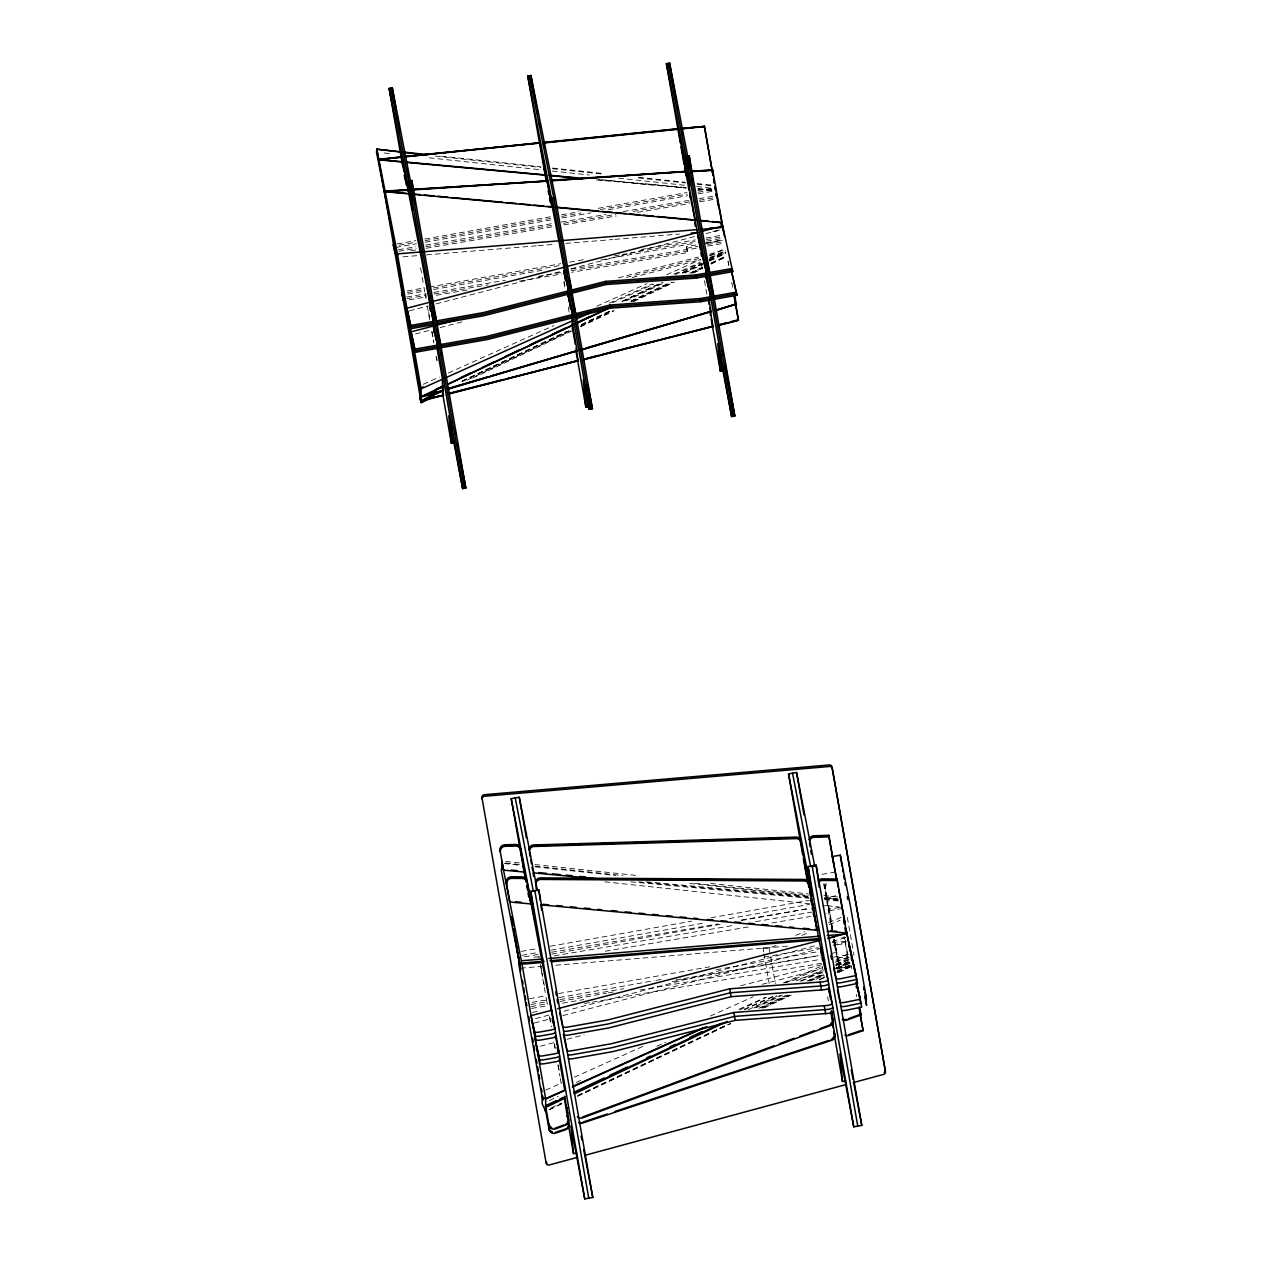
<?xml version="1.0" encoding="UTF-8"?>
<svg xmlns="http://www.w3.org/2000/svg" width="1262" height="1262" viewBox="0 0 1262 1262"><rect width="100%" height="100%" fill="white"/><g stroke="black" fill="none" stroke-linecap="round" stroke-linejoin="round"><path stroke-width="0.75" stroke-dasharray="5 3.75" d="M626.126 300.892L665.248 282.278M684.824 272.971L702.603 264.499M709.717 261.108L725.729 253.504M467.224 380.099L570.598 330.928M580.536 326.195L613.285 310.61M632.846 301.303L672.599 282.388M692.081 273.128L702.697 268.065M711.105 264.058L725.334 257.29M472.556 378.206L571.702 331.038M580.552 326.826L614.184 310.815M633.666 301.555L674.381 282.183M693.863 272.907L702.713 268.696M549.349 1100.527L558.246 1096.299M739.674 1009.979L766.349 997.28M800.14 981.205L823.266 970.21M835.712 964.278L848.174 958.363L848.143 954.056L835.618 959.688M758.809 1008.306L785.485 995.608M819.29 979.533L824.622 976.993M837.069 971.062L849.531 965.146M548.97 1109.755L563.499 1102.83M577.428 1096.205L730.398 1023.435M762.406 1008.196L789.397 995.355M837.116 972.655L851.645 965.73M622.071 301.224L661.209 282.688M682.553 272.576L702.114 263.316M709.228 259.94L725.24 252.353M622.134 301.523L663.055 282.152M682.616 272.892L702.177 263.616M709.291 260.24L725.303 252.668M623.996 300.987L663.118 282.451M682.679 273.191L702.256 263.916M709.37 260.556L725.382 252.968M462.018 381.029L566.969 331.322M581.198 324.586L609.656 311.099M631 301.003L670.122 282.467M689.699 273.191L702.145 267.292M711.042 263.08L725.271 256.344M462.081 381.329L568.815 330.786M581.261 324.886L611.502 310.562M631.063 301.303L670.201 282.767M691.544 272.655L702.208 267.607M711.105 263.395L725.334 256.659M462.16 381.645L568.878 331.101M581.325 325.202L611.565 310.878M631.126 301.602L672.047 282.231M691.608 272.971L702.287 267.907M711.169 263.695L725.398 256.959M748.271 1009.742L778.512 995.418M808.753 981.095L822.982 974.359L806.875 981.552M835.428 968.459L847.89 962.559M753.793 1007.975L780.468 995.339M810.709 981.016L823.155 975.116M837.384 968.38L849.831 962.48M755.733 1007.896L782.408 995.261M816.214 979.265L823.329 975.889M837.558 969.153L850.004 963.253M760.765 1007.833L787.441 995.197M819.448 980.022L824.796 977.498M837.242 971.598L851.471 964.862L851.818 966.392L837.589 973.144M551.037 1108.004L561.716 1102.956M577.728 1095.369L725.35 1025.438M762.705 1007.754L789.381 995.119M837.416 972.371L851.645 965.635M549.427 1109.613L563.657 1102.878M577.901 1096.142L730.856 1023.687M764.662 1007.675L791.337 995.04M423.275 384.295L439.381 377.038M448.325 373.016L553.908 325.517M596.847 306.193L646.964 283.65M666.636 274.8L700.647 259.499M709.591 255.476L723.899 249.04M609.42 303.164L652.359 283.84M673.829 274.185L700.678 262.102M709.623 258.079L725.729 250.838M612.559 302.706L653.716 284.187M675.186 274.532L700.236 263.253M709.181 259.231L725.287 251.99M545.72 1090.116L561.827 1082.875M574.352 1077.227L644.141 1045.835M710.348 1016.052L753.304 996.728M783.718 983.035L821.294 966.14M576.245 1082.496L581.608 1080.083M656.761 1046.277L665.705 1042.238M739.075 1009.237L765.924 997.169M801.701 981.063L823.171 971.409M835.696 965.761L848.222 960.13L844.073 936.467M744.249 1009.316L774.663 995.623M806.875 981.126L822.982 973.885M835.507 968.254L848.032 962.622M744.249 1009.742L776.461 995.245M835.507 968.68L849.831 962.243M786.494 982.42L822.777 967.497M835.46 962.259L848.159 957.038L844.53 936.325M796.243 980.921L821.641 970.478M836.154 964.499L848.853 959.278M763.636 951.895L762.989 948.172L766.618 946.737M795.738 935.331L804.825 931.766M828.487 922.49L841.218 917.49M762.989 948.172L769.11 948.156L778.212 944.591M801.859 935.316L809.147 932.476M829.15 924.62L840.066 920.345M409.393 310.846L428.417 305.893M436.021 303.905L561.543 271.22M571.055 268.743L694.684 236.53M706.089 233.565L719.403 230.094M618.396 277.845L698.28 257.038M709.686 254.072L724.909 250.097M626.283 277.435L700.457 258.126M709.97 255.65L725.177 251.674M415.45 334.02L430.657 330.045M440.17 327.568L462.996 321.621M632.262 277.53L700.725 259.704M710.238 257.227L725.461 253.252M535.545 1018.592L548.86 1015.121M564.082 1011.162L817.035 945.27M832.242 941.31L845.556 937.84M534.331 1023.04L551.462 1018.576M562.868 1015.61L819.622 948.724M832.936 945.254L846.25 941.783M740.605 985.796L822.382 964.499M835.696 961.029L849.01 957.558M762.216 984.297L821.183 968.932M836.39 964.973L847.812 961.991M540.388 1046.198L553.702 1042.727M567.017 1039.257L584.132 1034.808M783.828 982.782L823.77 972.387M837.085 968.916L850.399 965.446M397.041 243.96L415.797 240.632M424.805 239.039L550.437 216.764M561.385 214.824L578.785 211.748M598.109 208.325L687.017 192.565M697.791 190.657L712.793 188.006M399.202 245.191L416.066 242.209M425.089 240.616L550.721 218.342M561.669 216.401L580.993 212.978M600.318 209.555L687.301 194.143M698.075 192.234L713.062 189.584M395.732 247.447L416.35 243.787M425.357 242.194L552.93 219.588M561.937 217.979L590.932 212.852M608.331 209.76L687.585 195.72M698.343 193.812L713.345 191.161M407.232 290.938L424.095 287.957M429.238 287.042L560.675 263.742M569.683 262.149L583.218 259.751M641.206 249.482L695.33 239.89M706.089 237.982L721.091 235.331M407.5 292.516L424.379 289.534M433.387 287.925L560.959 265.32M614.42 255.855L620.226 254.829M622.15 254.482L627.955 253.457M629.88 253.11L695.599 241.468M706.373 239.559L723.252 236.562M407.784 294.093L424.647 291.112M433.655 289.503L541.903 270.336M601.169 259.83L695.883 243.045M706.657 241.137L721.643 238.471M696.372 248.141L686.954 249.813L686.402 246.658L697.697 244.654M707.13 242.982L722.195 240.301M686.67 248.235L697.981 246.232M707.398 244.56L724.356 241.547M707.682 246.137L724.64 243.124M821.988 874.345L834.04 872.216M521.222 951.39L532.674 949.371A4.89 0.946 -10 0 1 536.492 949.04M550.358 946.232L691.639 921.197M710.995 917.774L805.834 900.958A4.89 0.946 -10 0 1 809.305 900.626M824.133 883.936L827.131 897.345L839.183 895.215M521.916 955.334L533.369 953.315A4.89 0.946 -10 0 1 537.975 953.094M551.037 950.176L705.884 922.743M729.105 918.626L806.528 904.901A4.89 0.946 -10 0 1 809.21 904.586M551.731 954.119L720.129 924.289M741.409 920.503L807.223 908.845A4.89 0.946 -10 0 1 809.463 908.561M822.493 906.148L828.109 905.154L829.891 913.104L826.026 913.767M529.535 998.715L540.972 996.68A4.89 0.946 -10 0 1 545.768 996.538M558.656 993.557L709.623 966.802M763.825 957.195L814.148 948.283A4.89 0.946 -10 0 1 818.754 948.077M833.425 939.575L834.434 945.333L844.767 943.503M532.122 1002.328L541.666 1000.624A4.89 0.946 -10 0 1 545.799 1000.34M559.35 997.501L654.189 980.7M656.114 980.353L661.935 979.328M716.122 969.721L814.826 952.226A4.89 0.946 -10 0 1 818.659 951.911M530.908 1006.603L542.36 1004.568A4.89 0.946 -10 0 1 547.392 1004.647M560.044 1001.444L606.486 993.21M608.426 992.863L614.231 991.837M672.299 981.552L815.52 956.17A4.89 0.946 -10 0 1 818.612 955.839M830.79 953.473L836.422 952.463M834.434 945.333L839.577 968.333L851.629 966.187M398.461 249.702L415.908 246.753M425.609 245.096L551.652 223.705M561.338 222.049L605.934 214.477M623.396 211.527L689.32 200.327M699.022 198.686L714.529 196.052M398.745 251.28L416.192 248.33M425.878 246.674L551.92 225.283M563.562 223.311L615.919 214.414M633.366 211.448L689.588 201.904M699.29 200.264L714.797 197.629M410.655 250.886L416.46 249.892M426.162 248.251L554.144 226.529M563.83 224.873L616.187 215.991M637.515 212.363L689.872 203.482M699.574 201.841L715.081 199.207M705.9 242.777L722.353 239.985M704.086 243.724L722.369 240.616M406.758 297.027L426.083 293.746M433.812 292.437L505.336 280.29M571.055 269.137L687.017 249.45L687.585 252.605L571.607 272.292M407.027 298.605L426.351 295.324M434.096 294.014L488.205 284.833M538.464 276.299L561.669 272.355M571.323 270.715L687.301 251.028M409.235 299.851L426.635 296.901M436.305 295.261L469.164 289.692M519.408 281.158L525.213 280.164M527.153 279.833L561.937 273.933M524.503 956.833L538.054 954.529M551.62 952.226L718.141 923.958M741.378 920.014L809.147 908.514M554.239 955.855L734.326 925.267M755.622 921.654L811.766 912.126M832.573 929.684L829.213 909.161L841.265 907.11M829.244 910.754L839.593 908.987M605.271 951.248L750.496 926.592M771.808 922.979L810.535 916.401M530.876 1004.489L546.367 1001.854M559.918 999.551L623.822 988.698M676.101 979.833L681.906 978.839M683.846 978.507L819.385 955.508M531.57 1008.433L547.061 1005.798M562.552 1003.164L583.849 999.551M639.992 990.023L820.079 959.451M833.63 957.148L847.843 954.735M834.561 941.042L837.558 958.079L847.89 956.312M532.248 1012.376L538.069 1011.383M584.543 1003.495L590.348 1002.517M592.288 1002.186L822.698 963.064M403.02 256.817L418.7 255.523M426.54 254.877L459.873 252.132M461.829 251.974L536.334 245.838M538.29 245.664L552.015 244.544M565.739 243.408L612.796 239.528M614.752 239.37L679.445 234.038M712.778 231.293L720.618 230.646M841.58 937.824L845.493 937.508M520.465 968.159L542.029 966.376M555.753 965.241L789.05 946.011M832.179 942.462L845.903 941.326L845.161 937.508M602.021 179.803L686.228 187.549M697.981 188.637L713.645 190.073M598.188 179.756L686.291 187.864M698.044 188.937L713.708 190.388M596.295 179.882L686.37 188.164M698.107 189.253L713.787 190.688M646.176 881.775L808.69 896.73M824.354 898.181L838.063 899.443L824.417 897.897M638.509 881.822L808.863 897.503M824.528 898.938L838.236 900.2M630.842 881.87L809.037 898.276M824.701 899.711L838.41 900.973M441.274 156.125L540.862 166.805M552.582 168.067L603.362 173.525M638.509 177.295L685.376 182.327M697.097 183.574L712.714 185.262M435.437 156.125L540.893 167.436M552.598 168.698L603.378 174.156M638.525 177.926L685.392 182.958M697.113 184.22L712.73 185.893M384.295 153.002L392.103 153.838M429.206 157.813L540.515 169.771M552.235 171.033L589.338 175.008M618.632 178.147L686.97 185.498M696.734 186.539L712.367 188.212M505.62 861.41L521.238 863.098M534.914 864.565L636.458 875.465M710.664 883.432L808.295 893.906M823.912 895.578L837.589 897.045M505.652 863.003L521.285 864.675M534.946 866.142L622.829 875.576M695.078 883.337L808.343 895.484M825.916 897.377L837.637 898.639M504.153 863.523L519.786 865.196M535.403 866.884L615.462 875.481M689.667 883.432L808.8 896.225M604.829 881.822L809.873 903.829M827.446 905.722L839.151 906.984M547.156 1002.738L547.392 1004.3M686.402 246.658L687.585 252.605M826.736 897.266L829.197 909.161M835.034 944.575L836.816 952.542M835.728 948.519L838.189 960.429M425.31 294.062L425.972 297.027M538.921 956.028L539.189 957.495M856.251 994.33L856.646 996.57M847.354 917.49L853.964 955.16M728.111 261.486L728.837 265.572M731.755 282.278L733.08 289.85M728.048 261.171L728.71 264.957M851.203 965.872L851.676 968.569M827.131 897.345L832.857 929.984M834.529 939.449L839.577 968.333M832.399 930.047L825.001 887.833A6.121 6.01 -12.6 0 1 826.026 883.353M834.103 939.259L837.794 960.35A6.121 6.01 -12.6 0 0 849.137 962.228M823.676 883.936L831.753 929.984M701.42 263.301L702.776 271.014M704.464 280.653L706.846 294.156M822.256 966.156L824.275 977.703M827.651 996.917L828.314 1000.766M769.11 948.156L775.325 983.54M763.967 953.756L769.189 983.555M564.114 281.489L564.792 285.322M563.893 282.104L564.919 287.894M568.294 307.139L569.304 312.929M428.67 312.44L430.026 320.138M432.046 331.685L433.749 341.308M436.447 356.72L437.125 360.569M420.562 267.796L421.918 275.51M422.249 277.435L423.606 285.165M423.937 287.089L425.972 298.652M427.329 306.382L429.695 319.87M431.73 331.449L433.765 343.027M436.131 356.531L436.81 360.38M540.83 965.903L541.777 971.283M542.092 973.081L542.723 976.662M543.67 982.041L544.285 985.622M549.853 1017.314L551.526 1026.889M554.554 1044.131L555.233 1047.965M558.261 1065.207L559.271 1070.965M540.31 964.547L540.988 968.396M541.319 970.336L545.72 995.402M546.067 997.327L547.408 1005.057M549.443 1016.62L550.469 1022.409M554.192 1043.627L555.201 1049.416M557.899 1064.844L559.934 1076.423M560.281 1078.347L561.622 1086.061M837.511 956.486L837.558 958.079M820.142 955.965A4.89 0.946 -10 0 1 820.316 956.012M534.063 957.259A4.89 0.946 -10 0 1 539.079 957.322M825.348 889.379A6.121 6.01 -12.6 0 1 828.061 883.274M848.632 960.934A6.121 6.01 -12.6 0 1 837.447 958.82"/><path stroke-width="1.5" d="M400.275 151.724L376.833 149.2L376.486 152.166L396.773 255.397M397.136 257.306L397.498 254.34L376.833 149.2L423.716 154.863M520.906 964.452L521.348 960.761L502.213 863.318L501.329 870.717L520.465 968.159M722.574 230.489L722.937 227.523L716.169 193.118M842.069 866.316L840.303 855.147L832.257 856.582L836.848 879.882M557.315 1043.027L557.157 1044.21M825.222 968.159L824.827 967.386M829.371 991.822L828.929 990.749M553.34 1019.27L553.45 1022.961M430.074 397.782L421.208 402.641L433.592 396.741M435.311 389.674L444.208 385.462M460.204 377.89L470.884 372.826M481.563 367.778L494.01 361.878M504.674 356.815L518.903 350.079M529.583 345.031L542.029 339.131M552.709 334.083L565.155 328.183M577.602 322.283L590.064 316.383M600.728 311.335L606.06 308.796M444.271 385.778L421.145 396.725L441.369 390.794M447.836 384.09L606.139 309.111M444.334 386.077L421.224 397.025L443.277 390.557L442.489 386.046M447.9 384.389L611.534 306.887M426.446 397.877L438.892 391.977M440.738 391.441L421.177 400.717L443.388 395.069M442.583 390.904L421.24 401.016L443.451 395.369L442.52 390.037M564.603 1096.173L568.752 1119.788A4.89 4.811 -12.6 0 1 565.628 1125.136L555.517 1128.906A4.89 4.811 -12.6 0 1 549.002 1125.262L545.5 1105.78L556.179 1100.716M559.729 1099.044L563.294 1097.356M573.958 1092.293L604.198 1077.985M609.546 1075.445L627.324 1067.021M646.885 1057.761L650.451 1056.073M670.012 1046.813L675.344 1044.273M689.588 1037.538L702.035 1031.638M545.673 1106.537L565.25 1097.277M574.131 1093.066L721.769 1023.135M565.408 1098.05L545.847 1107.31L545.5 1105.78M574.305 1093.838L727.275 1021.384M697.444 229.621L396.142 253.993L419.741 388.491L423.322 386.882M419.741 388.491L421.098 388.854L573.185 320.422M576.766 318.813L591.089 312.361M544.127 961.187L518.635 963.285L542.234 1097.798L545.626 1098.666L565.297 1089.816M572.459 1086.598L703.092 1027.82M565.313 1090.242L545.626 1099.092L545.705 1111.286L542.234 1103.919L542.171 1095.211M572.459 1087.024L706.673 1026.637M824.67 959.846L823.613 960.603L824.102 963.174M773.953 1045.788L582.997 1116.886A4.89 4.811 -12.6 0 1 582.318 1117.17M779.474 1043.737L794.161 1038.263M799.666 1036.212L814.353 1030.754M819.858 1028.704L829.039 1025.28M563.767 1124.994L555.359 1128.149A4.89 4.811 -12.6 0 1 554.665 1128.338M848.648 1018.655L860.826 1014.112M859.674 1007.376L860.984 1014.869L847.07 1020.075A4.89 4.811 -12.6 0 1 842.275 1019.317M555.248 1132.393L565.423 1129.001A4.89 4.811 -12.6 0 0 568.705 1123.606M848.742 1034.651L861.157 1030.518M858.949 1007.234L863.098 1030.691L848.916 1035.408A4.89 4.811 -12.6 0 1 844.862 1034.998M583.17 1122.028L607.353 1113.999M614.799 1111.522L828.771 1040.456M421.082 396.41L435.784 392.103M448.152 388.475L487.4 376.959M491.139 375.871L577.081 350.662L448.294 389.09M585.836 348.091L711.011 311.367L580.362 350.347M717.841 309.379L736.219 303.984L716.138 310.531M448.231 388.775L577.144 350.962M580.299 350.047L711.074 311.682M716.075 310.215L736.282 304.284M577.649 1157.286L549.144 1165.015A2.445 2.398 -12.6 0 1 546.146 1163.122L481.942 797.552A2.445 2.398 -12.6 0 1 484.103 794.729L829.292 764.946A2.445 2.398 -12.6 0 1 831.958 766.902L885.135 1070.081A2.445 2.398 -12.6 0 1 885.167 1070.712M585.252 1155.235L845.635 1084.673M853.238 1082.607L883.652 1074.372A2.445 2.398 -12.6 0 0 885.482 1071.612L832.289 768.432A2.445 2.398 -12.6 0 0 829.639 766.476L484.45 796.259A2.445 2.398 -12.6 0 0 482.289 799.083M562.899 267.56L406.932 308.196L411.065 327.016L433.56 323.025M566.701 266.566L697.933 232.382M701.735 231.403L722.653 225.945L732.717 271.645L710.222 275.637M456.734 319.964L411.096 331.843L415.23 350.678L437.725 346.687M551.967 1010.199L531.05 1015.642L534.709 1031.969A4.89 0.946 -10 0 0 539.726 1032.032L550.169 1030.186A4.89 0.946 -10 0 0 554.791 1028.42L526.759 880.876A4.89 4.811 -12.6 0 0 522.011 876.916L511.236 876.853A4.89 4.811 -12.6 0 0 506.33 882.517L509.832 901.999L531.365 903.986M557.678 1008.701L820.142 940.332M827.746 938.36L846.77 933.407L856.172 975.526L841.013 978.649A4.89 0.946 -10 0 1 835.98 978.586L833.614 968.001M550.5 180.277L686.449 171.364L697.365 232.397L706.452 273.049L696.009 274.895L605.571 281.363L571.607 290.039L569.02 278.46M568.72 292.421L483.378 314.206L436.778 322.457M571.875 291.601L605.855 282.94L696.293 276.473L706.736 274.627M568.988 293.999L483.661 315.784L437.062 324.034M572.159 293.178L606.123 284.518L696.561 278.05L707.004 276.204M706.61 279.533L706.057 276.378L710.601 296.712L700.158 298.558L609.735 305.025L575.756 313.686L573.532 303.779M572.869 316.084L487.526 337.869L440.927 346.119M576.024 315.263L610.003 306.603L700.442 300.135L710.885 298.289M573.137 317.661L487.81 339.431L441.211 347.697M576.308 316.841L610.287 308.18L700.71 301.713L711.153 299.867M536.476 888.59L535.861 885.088A4.89 4.811 -12.6 0 1 541.382 879.456L803.768 880.971A4.89 4.811 -12.6 0 1 809.194 884.883L819.07 940.285L827.951 980.006A4.89 0.946 -10 0 1 823.297 981.789L729.688 988.809L607.211 1020.075L567.853 1027.047A4.89 0.946 -10 0 1 562.82 1026.984L560.896 1018.339M829.339 987.894A4.89 0.946 -10 0 1 824.685 989.676L731.077 996.696L608.6 1027.962L569.241 1034.935A4.89 0.946 -10 0 1 564.209 1034.872M828.55 987.799L832.1 1003.669A4.89 0.946 -10 0 1 827.462 1005.451L733.837 1012.471L611.36 1043.737L572.001 1050.71A4.89 0.946 -10 0 1 566.969 1050.647L563.325 1034.335M833.488 1011.556A4.89 0.946 -10 0 1 828.834 1013.323L735.225 1020.359L612.748 1051.625L573.39 1058.597A4.89 0.946 -10 0 1 568.436 1058.66M421.114 400.401L434.065 397.12M437.756 396.173L443.451 395.369M448.389 393.476L503.727 379.405M507.545 378.442L578.138 360.506L448.531 394.091M587.035 358.25L598.472 355.332M602.289 354.37L657.612 340.298M661.43 339.336L672.883 336.433M676.7 335.455L712.951 326.243L583.344 359.828M719.829 324.492L727.227 322.615M730.919 321.684L738.333 319.791L734.011 295.213M448.467 393.776L578.201 360.806M583.281 359.512L713.014 326.558M718.046 325.28L738.396 320.106M718.11 325.58L738.459 320.406L733.821 293.936M402.625 165.574L389.09 88.419L392.308 87.851L410.434 181.255M546.336 181.965L527.753 76.035L530.955 75.468L555.532 198.386L592.43 408.73L589.212 409.314L583.296 379.704L585.868 407.295L589.07 406.727L588.392 399.36M680.328 143.016L666.399 63.668L669.617 63.1L687.743 156.52M389.09 88.419L412.769 210.423L408.667 181.065L411.869 180.498L465.836 488.078L462.618 488.646L448.783 415.734L451.354 443.325L454.572 442.757M666.399 63.668L690.077 185.688L685.976 156.314L689.194 155.747L734.847 416.018L731.629 416.586L717.794 343.674L720.365 371.265L723.583 370.697L723.236 367.005M527.753 76.035L551.415 198.055L554.633 197.487M551.415 198.055L552.314 198.954L555.532 198.386M709.938 274.059L732.433 270.068M407.5 311.351L411.349 328.593L433.844 324.602M714.103 297.706L736.598 293.73L731.219 269.674M411.649 334.998L415.498 352.256L437.993 348.265M714.371 299.283L736.866 295.308L736.314 292.153L713.819 296.144L711.342 285.054M525.087 877.753L511.205 798.657L519.25 797.237L537.375 890.656M802.679 854.658L788.529 773.922L796.559 772.486L814.684 865.906M511.205 798.657L534.883 920.676L530.781 891.303L538.811 889.884L592.777 1197.48L584.748 1198.9L570.897 1125.988L573.469 1153.578L576.687 1152.995M788.529 773.922L812.192 895.925L808.09 866.568L816.135 865.148L861.788 1125.404L853.759 1126.84L839.908 1053.912L842.48 1081.502L845.698 1080.935M378.805 159.249L401.584 156.914L378.931 159.864L402.436 162.025M539.931 142.78L404.85 156.583L539.931 142.78L551.778 206.511M543.196 142.448L678.278 128.629L689.052 190.625M681.527 128.298L704.464 126.579L681.669 128.913M401.663 157.229L378.868 159.564L402.373 161.725M404.913 156.898L540.01 143.079M543.259 142.748L678.341 128.929M681.606 128.598L704.385 126.279L713.077 175.749M678.42 129.245L543.323 143.048L543.954 146.597M709.812 228.138L713.74 227.823M701.372 229.305L720.965 227.681M691.213 233.076L697.097 232.587M521.348 960.761L542.912 958.978M548.796 958.489L819.338 936.199M827.178 935.552L846.786 933.927L845.666 928.201M550.011 960.713L820.552 938.407M828.393 937.761L834.277 937.272M518.635 963.285L522.026 964.168L543.591 962.385M551.431 961.739L820.016 939.606M385.068 191.114L407.989 189.6L420.293 252.621L433.292 321.447L410.797 325.438L411.349 328.593M413.21 189.268L547.361 181.097L413.352 189.884M691.639 171.033L712.793 170.26L691.765 171.648M408.068 189.915L385.131 191.414L406.664 193.401M413.273 189.568L547.282 180.797M550.563 180.576L686.512 171.679M691.702 171.332L712.73 169.96M408.131 190.215L385.194 191.729L408.699 193.891M550.626 180.892L686.449 171.364M809.541 840.902A4.89 4.811 -12.6 0 1 814.164 837.29L829.087 836.864L828.74 835.334L813.816 835.759A4.89 4.811 -12.6 0 0 809.084 839.893M818.47 882.58A4.89 4.811 -12.6 0 1 822.587 880.45L837.432 880.545L837.085 879.015L822.24 878.92A4.89 4.811 -12.6 0 0 818.454 880.624M837.258 879.788L822.414 879.677A4.89 4.811 -12.6 0 0 818.628 881.397M406.285 162.088L545.31 174.882M549.222 175.244L576.639 177.768M406.348 162.388L545.373 175.181M549.301 175.544L582.587 178.62M412.548 193.938L420.372 194.663M424.284 195.026L434.081 195.925M437.993 196.288L447.789 197.188M451.701 197.55L502.623 202.235M506.535 202.598L516.332 203.497M520.244 203.86L530.024 204.76M533.952 205.122L543.733 206.021M547.661 206.384L551.573 206.731M555.485 207.094L598.567 211.07M602.479 211.432L612.275 212.331M616.187 212.694L625.984 213.594M629.896 213.956L639.692 214.855M643.604 215.218L653.4 216.117M657.313 216.48L694.51 219.904M700.394 220.44L708.219 221.165M712.131 221.528L721.927 222.427M412.611 194.253L551.636 207.047M555.548 207.41L696.545 220.393M700.457 220.74L721.99 222.727L712.651 169.66M511.236 870.102L517.105 870.638M538.653 872.626L546.478 873.351M552.346 873.888L560.186 874.613M566.054 875.15L571.938 875.686M579.763 876.412L585.647 876.948M503.222 868.619L503.57 870.149L525.102 872.137M599.513 878.983L532.943 872.847L533.763 876.522M515.527 901.778L521.411 902.314M542.944 904.302L548.828 904.838M556.652 905.564L562.521 906.1M570.361 906.826L576.229 907.362M584.069 908.088L589.938 908.624M597.778 909.35L601.69 909.713M611.486 910.612L617.355 911.148M625.195 911.874L631.063 912.41M638.887 913.136L644.772 913.672M652.596 914.398L658.48 914.934M666.304 915.66L672.189 916.196M680.013 916.922L685.897 917.458M693.721 918.184L697.634 918.547M707.43 919.446L713.298 919.982M721.138 920.708L727.007 921.244M734.847 921.97L740.715 922.506M748.555 923.232L754.424 923.768M762.264 924.494L768.132 925.03M775.956 925.756L781.841 926.292M789.665 927.018L793.593 927.381M803.373 928.28L809.257 928.816M815.126 929.353L819.038 929.715M830.79 930.804L836.659 931.34M541.161 904.886L819.212 930.488M827.052 931.214L846.628 933.012L837.085 879.015M404.171 152.134L427.613 154.658M812.523 908.198L812.412 909.176M863.839 987.231L864.47 989.834M421.098 388.854L419.694 385.904L419.804 399.06L421.192 402.01L421.098 388.854L397.498 254.34M840.303 855.147L850.572 906.936L866.442 998.841L865.022 992.5M716.027 194.08L716.737 197.298M731.487 271.251L736.866 295.308M705.947 255.855L709.67 272.482L732.165 268.49L732.717 271.645M709.686 277.656L710.522 281.363M704.937 266.96L697.918 235.552L699.416 244.102M706.341 277.955L708.818 289.045M846.281 931.482L846.628 933.012M848.742 943.077L856.866 979.47L841.707 982.593A4.89 0.946 -10 0 1 836.722 982.609M849.01 945.112L857.561 983.413L842.401 986.537A4.89 0.946 -10 0 1 837.369 986.474M856.157 982.167L861.709 1007.076L846.55 1010.199A4.89 0.946 -10 0 1 841.565 1010.215M860.652 1013.339L860.984 1014.869M863.098 1030.691L860.1 1014.033M830.822 955.492L831.642 959.183M837.369 989.897L840.129 1002.249A4.89 0.946 -10 0 0 845.161 1002.312L860.305 999.236L856.472 981.931L861.015 1003.132L845.856 1006.256A4.89 0.946 -10 0 1 840.823 1006.193M813.217 913.246L813.801 915.865M825.79 972.024L820.458 948.172L821.562 954.482M828.85 989.976L830.727 999.204M567.143 270.115L567.9 273.46M570.929 292.106L571.67 295.45M572.427 298.794L573.169 302.123M565.975 280.527L563.735 270.51L565.55 280.763M567.711 292.689L572.585 314.506L487.258 336.291L440.659 344.542L438.513 334.966M571.355 309.332L567.9 294.172L569.209 301.634M575.298 344.305L572.538 328.451M432.219 301.728L434.365 311.304M434.791 313.228L436.51 320.879L483.109 312.629L568.436 290.844L547.219 180.482M437.236 329.224L438.088 333.058M429.995 307.376L430.847 311.209M433.166 325.959L437.441 345.11L414.946 349.101L415.498 352.256M434.57 332.947L433.718 329.114L434.38 332.947M395.132 253.52L393.302 244.623L393.854 247.778M402.878 297.69L401.6 291.932L402.152 295.087M401.884 293.51L403.446 300.845M559.602 1012.597L560.454 1016.415M555.296 1035.755L558.94 1052.066A4.89 0.946 -10 0 1 554.318 1053.849L543.875 1055.695A4.89 0.946 -10 0 1 538.858 1055.631L535.198 1039.304M557.694 1047.365L558.388 1051.309M509.485 900.469L509.832 901.999M517.404 952.069L518.698 957.826M518.098 956.012L519.392 961.77M531.744 1019.586L535.388 1035.913A4.89 0.946 -10 0 0 540.42 1035.976L550.863 1034.13A4.89 0.946 -10 0 0 555.438 1032.537M532.438 1023.529L536.082 1039.856A4.89 0.946 -10 0 0 541.114 1039.92L551.557 1038.074A4.89 0.946 -10 0 0 556.179 1036.291M535.893 1043.248L539.552 1059.575A4.89 0.946 -10 0 0 544.569 1059.638L555.012 1057.793A4.89 0.946 -10 0 0 559.634 1056.01M536.587 1047.192L540.231 1063.519A4.89 0.946 -10 0 0 545.263 1063.582L555.706 1061.736A4.89 0.946 -10 0 0 560.328 1059.954M545.878 1111.301L545.531 1109.771L549.065 1129.458A4.89 4.811 -12.6 0 0 555.422 1133.166L565.597 1129.774A4.89 4.811 -12.6 0 0 568.878 1124.363L567.206 1114.788M866.426 1004.505L866.615 1005.293L865.022 995.166M587.619 384.689L592.43 408.73M721.075 222.838L721.832 226.655M844.168 920.566L844.909 924.383M689.683 193.039L694.92 219.683M811.261 900.532L816.829 928.879L808.847 883.353A4.89 4.811 -12.6 0 0 803.421 879.44L541.035 877.926A4.89 4.811 -12.6 0 0 535.435 882.722M545.531 174.645L544.143 167.625L546.509 181.065M406.995 168.004L408.872 177.532M402.026 159.611L400.559 152.213L403.95 171.458M408.273 191.414L401.584 156.914M524.298 870.67L522.689 862.451L526.049 881.617M526.475 881.728L520.401 848.427A4.89 4.811 -12.6 0 0 515.464 844.467L504.753 844.783A4.89 4.811 -12.6 0 0 500.036 850.446L503.57 870.149M527.216 885.514L530.561 902.519M668.008 63.384L688.358 168.24M792.536 773.212L810.661 866.615M529.346 75.752L553.923 198.67L590.821 409.014M390.699 88.135L410.671 191.083M411.412 194.884L412.153 198.702M515.227 797.947L533.353 891.366M866.284 1003.811L865.054 997.138M838.631 889.268L845.019 922.254M837.305 882.296L838.205 887.028M722.463 350.773L723.189 354.606M725.019 364.213L734.847 416.018M851.219 1069.766L853.049 1079.357M853.775 1083.19L861.788 1125.404M454.904 430.516L455.645 434.349M457.459 443.956L458.185 447.789M458.911 451.622L465.836 488.078M581.119 1136.068L581.845 1139.917M583.675 1149.508L592.777 1197.48M567.269 1115.545L567.742 1118.022L567.269 1115.151M813.359 865.306L813.58 866.473M536.366 888.054L536.587 889.221M528.336 889.473L528.683 891.398A4.086 4.007 -12.6 0 0 529.078 892.36M522.011 857.245L522.358 859.17M805.598 868.256L804.793 863.902L805.33 867.089A4.086 4.007 -12.6 0 0 805.787 868.366M846.628 931.403L849.515 947.825M851.203 957.416L851.74 960.477M722.653 225.945L724.53 236.625M734.579 294.614L736.361 304.599M713.677 179.22L714.418 183.305M715.002 186.792L715.743 190.877M836.722 880.355L828.913 836.091L813.99 836.532A4.89 4.811 -12.6 0 0 809.51 839.703M704.322 125.963L712.951 175.134M713.614 178.92L714.276 182.69M714.939 186.476L715.601 190.262M716.027 193.212L716.721 197.724M717.384 200.958L718.078 205.454M721.123 222.254L721.817 226.75M828.74 835.334L833.725 863.697M843.552 920.156L844.231 923.989M844.893 927.822L845.572 931.656M809.447 842.953L810.109 846.692M810.756 850.414L811.419 854.137M796.559 772.486L803.973 814.795M687.585 156.031L733.238 416.302M812.113 865.858L857.766 1126.13M682.001 130.759L682.647 134.466M669.617 63.1L676.4 101.812M677.095 105.677L677.773 109.557M685.976 156.314L731.629 416.586M701.909 252.715L702.461 255.87M699.716 245.806L700.315 249.229M700.915 252.637L701.514 256.06M708.834 298.826L711.153 311.982M808.09 866.568L853.759 1126.84M689.715 194.411L690.393 198.213M694.621 222.364L695.299 226.182M708.503 300.735L709.165 304.473M709.749 307.896L713.093 326.858M681.007 146.897L684.067 164.312M684.745 168.177L686.102 175.923M709.875 311.493L710.553 315.358M711.232 319.207L720.365 371.265M822.114 957.637L822.666 960.792M831.311 1010.957L832.983 1020.501A4.89 4.811 -12.6 0 1 829.213 1026.038L583.17 1117.643A4.89 4.811 -12.6 0 1 578.722 1117.738M831.295 1011.335L832.81 1019.743A4.89 4.811 -12.6 0 1 829.749 1025.059M812.807 905.517L812.002 901.163L812.539 904.349A4.086 4.007 -12.6 0 0 812.996 905.627M808.942 887.659L800.739 840.981A4.89 4.811 -12.6 0 0 795.028 837.116L534.52 844.941A4.89 4.811 -12.6 0 0 528.983 849.736M809.62 891.146L810.251 895.152M830.932 1012.629L834.86 1035.014A4.89 4.811 -12.6 0 1 830.806 1040.598L583.328 1122.801A4.89 4.811 -12.6 0 1 578.674 1122.723M810.803 898.796L811.45 902.472M803.358 858.507L807.743 883.495M832.368 1023.829L833.046 1027.678M833.709 1031.527L842.48 1081.502M696.009 274.895L696.561 278.05M700.158 298.558L700.71 301.713M820.126 982.357L821.499 990.244M824.275 1006.019L825.663 1013.891M605.571 281.363L606.123 284.518M609.735 305.025L610.287 308.18M729.688 988.809L731.077 996.696M733.837 1012.471L735.225 1020.359M530.955 75.468L536.366 106.292M537.044 110.141L537.722 113.99M539.41 123.613L540.089 127.478M552.314 198.954L589.212 409.314M569.856 305.372L570.519 309.095M571.828 316.573L572.554 329.508M572.506 324.476L577.207 351.278M575.993 348.217L578.264 361.121M548.181 190.672L548.86 194.506M549.538 198.355L550.216 202.204M576.056 351.435L585.868 407.295M555.753 991.727L556.432 995.513M557.094 999.299L557.757 1003.085M529.393 852.102L530.182 856.598M530.766 859.943L531.412 863.602M532.059 867.262L532.706 870.922M430.878 294.093L431.557 297.911M440.959 351.483L441.621 355.3M519.25 797.237L526.349 837.747M410.276 180.781L464.227 488.362M534.804 890.593L588.755 1198.19M392.308 87.851L396.363 110.993M397.041 114.842L400.086 132.21M408.667 181.065L462.618 488.646M435.295 335.534L435.863 338.689M429.869 307.171L430.468 310.594M437.062 348.233L442.426 378.805L442.52 391.378M530.781 891.303L584.748 1198.9M404.613 175.308L406.301 184.93M404.313 175.213L404.992 179.078M442.221 391.252L451.354 443.325M552.377 1019.649L552.93 1022.804M557.252 1047.413L557.914 1051.199M559.24 1058.771L564.556 1089.059M566.827 1109.266L566.764 1108.904A4.086 4.007 -12.6 0 1 566.796 1107.405M564.635 1100.164L566.859 1113.258M526.711 885.451L527.39 889.284M528.068 893.117L528.731 896.951M573.469 1153.578L568.389 1124.631A4.89 4.811 -12.6 0 0 568.531 1122.833M522.026 964.168L545.626 1098.666M376.833 149.2L377.874 155.62M378.521 158.854L421.208 402.641M503.065 868.713L501.708 860.999L502.765 868.366M513.555 928.516L514.233 932.366M514.912 936.23L519.313 961.313M519.991 965.162L520.67 969.027M511.22 916.591L512.924 926.245M513.602 930.094L519.345 962.89M520.023 966.755L520.701 970.62M522.389 980.258L523.067 984.123M523.746 987.972L524.424 991.837M525.102 995.686L525.781 999.551M526.27 1002.549L526.822 1005.704M528.825 1016.92L529.504 1020.769M532.548 1038.137L533.227 1041.986M533.905 1045.851L534.583 1049.7M536.271 1059.354L536.949 1063.219M537.628 1067.068L538.306 1070.933M538.984 1074.782L539.663 1078.647M541.351 1088.286L542.029 1092.151M542.707 1096L543.386 1099.865M844.925 882.785L845.382 885.403M847.323 896.556L847.827 899.475M557.867 1048.123L558.309 1050.694M842.543 869.108L843.079 872.168M843.647 875.481L844.262 879.03M856.172 986.001L856.504 987.925M864.233 990.26L863.839 987.42M816.135 865.148L819.212 887.17M689.194 155.747L691.75 174.109M692.27 177.768L692.775 181.444M538.811 889.884L540.357 900.894M540.862 904.57L541.635 910.076M411.869 180.498L412.895 187.833M413.415 191.508L415.214 204.349M720.428 354.417L721.974 370.981M585.584 386.771L587.461 407.011M450.913 420.972L452.963 443.041M841.265 907.11L841.312 908.703M545.373 1109.85L545.405 1111.443M529.504 893.496A4.086 4.007 -12.6 0 1 528.746 891.761M523.099 861.157A4.086 4.007 -12.6 0 1 522.421 859.532M567.237 1108.541A4.086 4.007 -12.6 0 0 567.111 1110.434L567.648 1113.668L566.89 1109.629A4.086 4.007 -12.6 0 1 566.953 1108.21M814.7 908.561A4.086 4.007 -12.6 0 1 813.943 907.946M813.343 907.157A4.086 4.007 -12.6 0 1 812.87 905.879M807.017 870.969A4.086 4.007 -12.6 0 1 805.661 868.619M563.515 1030.928A4.89 0.946 -10 0 0 568.547 1030.991L607.905 1024.018L730.382 992.752L823.991 985.732A4.89 0.946 -10 0 0 828.645 983.95M567.742 1054.716A4.89 0.946 -10 0 0 572.696 1054.653L612.054 1047.681L734.531 1016.415L828.14 1009.379A4.89 0.946 -10 0 0 832.794 1007.66M552.015 1132.361A4.89 4.811 -12.6 0 1 548.891 1128.701M834.687 1034.241A4.89 4.811 -12.6 0 1 834.75 1035.329M834.45 1036.733A4.89 4.811 -12.6 0 1 830.995 1039.762M581.419 1122.549A4.89 4.811 -12.6 0 1 580.315 1122.533M529.188 849.894A4.89 4.811 -12.6 0 1 534.678 845.698L795.202 837.873A4.89 4.811 -12.6 0 1 800.913 841.738M806.008 869.218A4.086 4.007 -12.6 0 1 805.503 867.862M500.209 851.219A4.89 4.811 -12.6 0 1 504.926 845.556L515.637 845.24A4.89 4.811 -12.6 0 1 520.575 849.2M522.752 860.132A4.086 4.007 -12.6 0 1 522.247 858.759M809.021 884.11A4.89 4.811 -12.6 0 0 803.594 880.198L541.209 878.699A4.89 4.811 -12.6 0 0 535.656 882.864M526.932 881.633A4.89 4.811 -12.6 0 0 522.184 877.689L511.394 877.611A4.89 4.811 -12.6 0 0 506.504 883.274M813.217 906.463A4.086 4.007 -12.6 0 1 812.696 905.106M568.578 1119.015A4.89 4.811 -12.6 0 1 567.316 1123.133M566.464 1123.858A4.89 4.811 -12.6 0 1 565.455 1124.363M552.188 1128.244A4.89 4.811 -12.6 0 1 548.828 1124.505M846.912 1019.302A4.89 4.811 -12.6 0 1 842.764 1018.986M527.106 882.406A4.89 4.811 -12.6 0 0 522.358 878.447L511.567 878.384A4.89 4.811 -12.6 0 0 506.677 884.047M529.409 850.43A4.89 4.811 -12.6 0 1 534.851 846.471L795.375 838.646A4.89 4.811 -12.6 0 1 801.086 842.511M500.383 851.976A4.89 4.811 -12.6 0 1 505.1 846.313L515.811 846.013A4.89 4.811 -12.6 0 1 520.733 849.957M522.547 859.28A4.086 4.007 -12.6 0 1 522.279 858.744M578.233 1117.469A4.89 4.811 -12.6 0 1 577.349 1116.76M567.821 1121.476A4.89 4.811 -12.6 0 1 567.316 1122.186M550.816 1126.934A4.89 4.811 -12.6 0 1 549.98 1126.288M549.633 1125.878A4.89 4.811 -12.6 0 1 548.654 1123.732M832.636 1018.97A4.89 4.811 -12.6 0 1 832.336 1021.621M831.595 1022.867A4.89 4.811 -12.6 0 1 830.901 1023.529M566.796 1112.485A4.086 4.007 -12.6 0 1 566.859 1111.885M552.22 1131.714A4.89 4.811 -12.6 0 1 551.242 1131.336M550.816 1131.083A4.89 4.811 -12.6 0 1 548.718 1127.928M834.513 1033.468A4.89 4.811 -12.6 0 1 834.466 1035.361M833.93 1036.701A4.89 4.811 -12.6 0 1 833.535 1037.285M832.857 1037.963A4.89 4.811 -12.6 0 1 832.273 1038.405M884.63 1072.006A2.445 2.398 -12.6 0 1 884.11 1072.479M547.093 1163.296A2.445 2.398 -12.6 0 1 545.815 1161.576M521.553 854.816L521.774 856.267L521.553 854.816M527.879 887.044L528.21 889.174L527.895 887.139M812.255 908.908A4.89 0.946 -10 0 0 812.129 908.766"/></g></svg>
